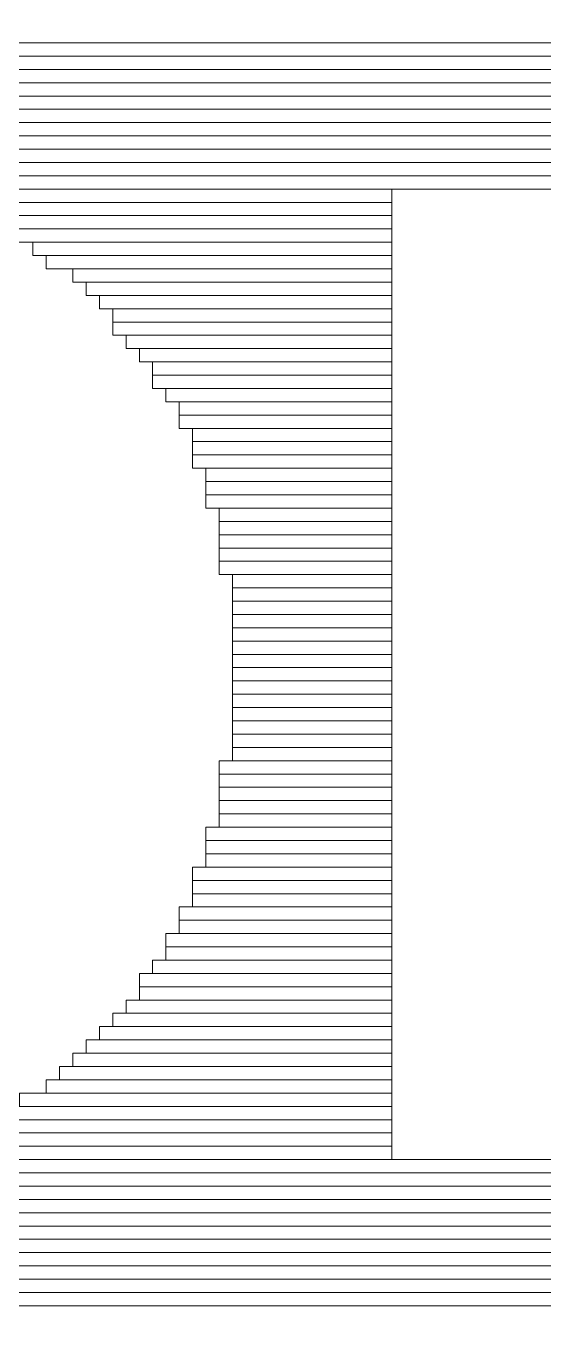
# Model space of a CAD drawing. Header units: millimetres. Extents: x -90 to 99, y -65 to 67.
# Drawn here: x 64.905 to 65.893, y 31.823 to 34.336 of the extents above; entities that cross this region are included whole.
import ezdxf

# ---------------------------------------------------------------- set-up
doc = ezdxf.new("R2010")
doc.units = ezdxf.units.MM
doc.header["$MEASUREMENT"] = 0
doc.layers.add('BG_OUTLINE', color=7, linetype='Continuous')
doc.layers.add('MA_PEN3', color=7, linetype='Continuous')

msp = doc.modelspace()

# ---------------------------------------------------------------- linework, layer by layer
at = {"layer": 'BG_OUTLINE', "color": 3, "lineweight": 9}
msp.add_open_spline([(-71.7269, -61.8795), (-71.7269, -61.8795), (-71.7343, 42.2681), (-71.7343, 42.2681), (-71.7343, 42.2681), (-71.7348, 43.0066), (-71.4419, 43.715), (-70.92, 44.2375), (-70.92, 44.2375), (-70.3982, 44.76), (-69.6866, 45.0538), (-68.9482, 45.0543), (-68.9482, 45.0543), (-68.9482, 45.0543), (75.2046, 45.0543), (75.2046, 45.0543), (75.2046, 45.0543), (76.8319, 45.0552), (78.1763, 43.7805), (78.2661, 42.1556), (78.2661, 42.1556), (78.2661, 42.1556), (78.2661, 31.2814), (78.2661, 31.2814), (78.2661, 31.2814), (78.2661, 31.2814), (72.2646, 31.2814), (72.2646, 31.2814), (72.2646, 31.2814), (72.2646, 31.2814), (72.2646, 26.9814), (72.2646, 26.9814), (72.2646, 26.9814), (72.2646, 26.9814), (78.2661, 26.9814), (78.2661, 26.9814), (78.2661, 26.9814), (78.2661, 26.9814), (78.2661, 18.6553), (78.2661, 18.6553), (78.2661, 18.6553), (78.2661, 18.6553), (72.2496, 18.6553), (72.2496, 18.6553), (72.2496, 18.6553), (72.2496, 18.6553), (72.2496, 14.3553), (72.2496, 14.3553), (72.2496, 14.3553), (72.2496, 14.3553), (78.2661, 14.3553), (78.2661, 14.3553), (78.2661, 14.3553), (78.2661, 14.3553), (78.2661, 9.255), (78.2661, 9.255), (78.2661, 9.255), (78.2661, 9.255), (72.2648, 9.255), (72.2648, 9.255), (72.2648, 9.255), (72.2648, 9.255), (72.2648, 4.955), (72.2648, 4.955), (72.2648, 4.955), (72.2648, 4.955), (78.2661, 4.955), (78.2661, 4.955), (78.2661, 4.955), (78.2661, 4.955), (78.2661, -3.3762), (78.2661, -3.3762), (78.2661, -3.3762), (78.2661, -3.3762), (72.2445, -3.3762), (72.2445, -3.3762), (72.2445, -3.3762), (72.2445, -3.3762), (72.2445, -7.6762), (72.2445, -7.6762), (72.2445, -7.6762), (72.2445, -7.6762), (78.2661, -7.6762), (78.2661, -7.6762), (78.2661, -7.6762), (78.2661, -7.6762), (78.2661, -12.7615), (78.2661, -12.7615), (78.2661, -12.7615), (78.2661, -12.7615), (72.2651, -12.7615), (72.2651, -12.7615), (72.2651, -12.7615), (72.2651, -12.7615), (72.2651, -17.0615), (72.2651, -17.0615), (72.2651, -17.0615), (72.2651, -17.0615), (78.2661, -17.0615), (78.2661, -17.0615), (78.2661, -17.0615), (78.2661, -17.0615), (78.2661, -25.4097), (78.2661, -25.4097), (78.2661, -25.4097), (78.2661, -25.4097), (72.2656, -25.4097), (72.2656, -25.4097), (72.2656, -25.4097), (72.2656, -25.4097), (72.2656, -29.7097), (72.2656, -29.7097), (72.2656, -29.7097), (72.2656, -29.7097), (78.2661, -29.7097), (78.2661, -29.7097), (78.2661, -29.7097), (78.2661, -29.7097), (78.2661, -34.793), (78.2661, -34.793), (78.2661, -34.793), (78.2661, -34.793), (72.2679, -34.793), (72.2679, -34.793), (72.2679, -34.793), (72.2679, -34.793), (72.2679, -39.0929), (72.2679, -39.0929), (72.2679, -39.0929), (72.2679, -39.0929), (78.2661, -39.0929), (78.2661, -39.0929), (78.2661, -39.0929), (78.2661, -39.0929), (78.2661, -47.4269), (78.2661, -47.4269), (78.2661, -47.4269), (78.2661, -47.4269), (72.2679, -47.4269), (72.2679, -47.4269), (72.2679, -47.4269), (72.2679, -47.4269), (72.2679, -51.7269), (72.2679, -51.7269), (72.2679, -51.7269), (72.2679, -51.7269), (78.2661, -51.7269), (78.2661, -51.7269), (78.2661, -51.7269), (78.2661, -51.7269), (78.2661, -51.8138), (78.2661, -51.8138), (78.2661, -51.8138), (78.2661, -51.8138), (78.2656, -61.8468), (78.2656, -61.8468), (78.2656, -61.8468), (78.2661, -62.6669), (77.9407, -63.4536), (77.3612, -64.0339), (77.3612, -64.0339), (76.7817, -64.6142), (75.9915, -64.9405), (75.1713, -64.941), (75.1713, -64.941), (75.1713, -64.941), (-68.6609, -64.9456), (-68.6609, -64.9456), (-68.6609, -64.9456), (-69.4735, -64.9461), (-70.2531, -64.6237), (-70.8281, -64.0495), (-70.8281, -64.0495), (-71.4031, -63.4752), (-71.7264, -62.6922), (-71.7269, -61.8795)], degree=3, knots=[0, 0, 0, 0, 0.022727, 0.022727, 0.022727, 0.022727, 0.045455, 0.045455, 0.045455, 0.045455, 0.068182, 0.068182, 0.068182, 0.068182, 0.090909, 0.090909, 0.090909, 0.090909, 0.113636, 0.113636, 0.113636, 0.113636, 0.136364, 0.136364, 0.136364, 0.136364, 0.159091, 0.159091, 0.159091, 0.159091, 0.181818, 0.181818, 0.181818, 0.181818, 0.204545, 0.204545, 0.204545, 0.204545, 0.227273, 0.227273, 0.227273, 0.227273, 0.25, 0.25, 0.25, 0.25, 0.272727, 0.272727, 0.272727, 0.272727, 0.295455, 0.295455, 0.295455, 0.295455, 0.318182, 0.318182, 0.318182, 0.318182, 0.340909, 0.340909, 0.340909, 0.340909, 0.363636, 0.363636, 0.363636, 0.363636, 0.386364, 0.386364, 0.386364, 0.386364, 0.409091, 0.409091, 0.409091, 0.409091, 0.431818, 0.431818, 0.431818, 0.431818, 0.454545, 0.454545, 0.454545, 0.454545, 0.477273, 0.477273, 0.477273, 0.477273, 0.5, 0.5, 0.5, 0.5, 0.522727, 0.522727, 0.522727, 0.522727, 0.545455, 0.545455, 0.545455, 0.545455, 0.568182, 0.568182, 0.568182, 0.568182, 0.590909, 0.590909, 0.590909, 0.590909, 0.613636, 0.613636, 0.613636, 0.613636, 0.636364, 0.636364, 0.636364, 0.636364, 0.659091, 0.659091, 0.659091, 0.659091, 0.681818, 0.681818, 0.681818, 0.681818, 0.704545, 0.704545, 0.704545, 0.704545, 0.727273, 0.727273, 0.727273, 0.727273, 0.75, 0.75, 0.75, 0.75, 0.772727, 0.772727, 0.772727, 0.772727, 0.795455, 0.795455, 0.795455, 0.795455, 0.818182, 0.818182, 0.818182, 0.818182, 0.840909, 0.840909, 0.840909, 0.840909, 0.863636, 0.863636, 0.863636, 0.863636, 0.886364, 0.886364, 0.886364, 0.886364, 0.909091, 0.909091, 0.909091, 0.909091, 0.931818, 0.931818, 0.931818, 0.931818, 0.954545, 0.954545, 0.954545, 0.954545, 0.977273, 0.977273, 0.977273, 0.977273, 1, 1, 1, 1], dxfattribs=at)
at = {"layer": 'MA_PEN3', "color": 5, "lineweight": 9}
for points in [[(63.1904, 34.2793), (63.1904, 34.2793), (63.1904, 34.3047), (63.1904, 34.3047), (63.1904, 34.3047), (63.1904, 34.3047), (70.3532, 34.3047), (70.3532, 34.3047), (70.3532, 34.3047), (70.3532, 34.3047), (70.3532, 34.2793), (70.3532, 34.2793), (70.3532, 34.2793), (70.3532, 34.2793), (63.1904, 34.2793), (63.1904, 34.2793)], [(63.1904, 34.2539), (63.1904, 34.2539), (63.1904, 34.2793), (63.1904, 34.2793), (63.1904, 34.2793), (63.1904, 34.2793), (70.3532, 34.2793), (70.3532, 34.2793), (70.3532, 34.2793), (70.3532, 34.2793), (70.3532, 34.2539), (70.3532, 34.2539), (70.3532, 34.2539), (70.3532, 34.2539), (63.1904, 34.2539), (63.1904, 34.2539)], [(63.1904, 34.2285), (63.1904, 34.2285), (63.1904, 34.2539), (63.1904, 34.2539), (63.1904, 34.2539), (63.1904, 34.2539), (70.3532, 34.2539), (70.3532, 34.2539), (70.3532, 34.2539), (70.3532, 34.2539), (70.3532, 34.2285), (70.3532, 34.2285), (70.3532, 34.2285), (70.3532, 34.2285), (63.1904, 34.2285), (63.1904, 34.2285)], [(63.1904, 34.2031), (63.1904, 34.2031), (63.1904, 34.2285), (63.1904, 34.2285), (63.1904, 34.2285), (63.1904, 34.2285), (70.3532, 34.2285), (70.3532, 34.2285), (70.3532, 34.2285), (70.3532, 34.2285), (70.3532, 34.2031), (70.3532, 34.2031), (70.3532, 34.2031), (70.3532, 34.2031), (63.1904, 34.2031), (63.1904, 34.2031)], [(63.1904, 34.1777), (63.1904, 34.1777), (63.1904, 34.2031), (63.1904, 34.2031), (63.1904, 34.2031), (63.1904, 34.2031), (70.3532, 34.2031), (70.3532, 34.2031), (70.3532, 34.2031), (70.3532, 34.2031), (70.3532, 34.1777), (70.3532, 34.1777), (70.3532, 34.1777), (70.3532, 34.1777), (63.1904, 34.1777), (63.1904, 34.1777)], [(63.1904, 34.1523), (63.1904, 34.1523), (63.1904, 34.1777), (63.1904, 34.1777), (63.1904, 34.1777), (63.1904, 34.1777), (70.3532, 34.1777), (70.3532, 34.1777), (70.3532, 34.1777), (70.3532, 34.1777), (70.3532, 34.1523), (70.3532, 34.1523), (70.3532, 34.1523), (70.3532, 34.1523), (63.1904, 34.1523), (63.1904, 34.1523)], [(63.1904, 34.1269), (63.1904, 34.1269), (63.1904, 34.1523), (63.1904, 34.1523), (63.1904, 34.1523), (63.1904, 34.1523), (70.3532, 34.1523), (70.3532, 34.1523), (70.3532, 34.1523), (70.3532, 34.1523), (70.3532, 34.1269), (70.3532, 34.1269), (70.3532, 34.1269), (70.3532, 34.1269), (63.1904, 34.1269), (63.1904, 34.1269)], [(63.1904, 34.1015), (63.1904, 34.1015), (63.1904, 34.1269), (63.1904, 34.1269), (63.1904, 34.1269), (63.1904, 34.1269), (70.3532, 34.1269), (70.3532, 34.1269), (70.3532, 34.1269), (70.3532, 34.1269), (70.3532, 34.1015), (70.3532, 34.1015), (70.3532, 34.1015), (70.3532, 34.1015), (63.1904, 34.1015), (63.1904, 34.1015)], [(63.1904, 34.0761), (63.1904, 34.0761), (63.1904, 34.1015), (63.1904, 34.1015), (63.1904, 34.1015), (63.1904, 34.1015), (70.3532, 34.1015), (70.3532, 34.1015), (70.3532, 34.1015), (70.3532, 34.1015), (70.3532, 34.0761), (70.3532, 34.0761), (70.3532, 34.0761), (70.3532, 34.0761), (63.1904, 34.0761), (63.1904, 34.0761)], [(63.1904, 34.0507), (63.1904, 34.0507), (63.1904, 34.0761), (63.1904, 34.0761), (63.1904, 34.0761), (63.1904, 34.0761), (70.3532, 34.0761), (70.3532, 34.0761), (70.3532, 34.0761), (70.3532, 34.0761), (70.3532, 34.0507), (70.3532, 34.0507), (70.3532, 34.0507), (70.3532, 34.0507), (63.1904, 34.0507), (63.1904, 34.0507)], [(64.5874, 34.0253), (64.5874, 34.0253), (64.5874, 34.0507), (64.5874, 34.0507), (64.5874, 34.0507), (64.5874, 34.0507), (70.3532, 34.0507), (70.3532, 34.0507), (70.3532, 34.0507), (70.3532, 34.0507), (70.3532, 34.0253), (70.3532, 34.0253), (70.3532, 34.0253), (70.3532, 34.0253), (64.5874, 34.0253), (64.5874, 34.0253)], [(64.689, 33.9999), (64.689, 33.9999), (64.689, 34.0253), (64.689, 34.0253), (64.689, 34.0253), (64.689, 34.0253), (65.6034, 34.0253), (65.6034, 34.0253), (65.6034, 34.0253), (65.6034, 34.0253), (65.6034, 33.9999), (65.6034, 33.9999), (65.6034, 33.9999), (65.6034, 33.9999), (64.689, 33.9999), (64.689, 33.9999)], [(64.7652, 33.9745), (64.7652, 33.9745), (64.7652, 33.9999), (64.7652, 33.9999), (64.7652, 33.9999), (64.7652, 33.9999), (65.6034, 33.9999), (65.6034, 33.9999), (65.6034, 33.9999), (65.6034, 33.9999), (65.6034, 33.9745), (65.6034, 33.9745), (65.6034, 33.9745), (65.6034, 33.9745), (64.7652, 33.9745), (64.7652, 33.9745)], [(64.816, 33.9491), (64.816, 33.9491), (64.816, 33.9745), (64.816, 33.9745), (64.816, 33.9745), (64.816, 33.9745), (65.6034, 33.9745), (65.6034, 33.9745), (65.6034, 33.9745), (65.6034, 33.9745), (65.6034, 33.9491), (65.6034, 33.9491), (65.6034, 33.9491), (65.6034, 33.9491), (64.816, 33.9491), (64.816, 33.9491)], [(64.8668, 33.9237), (64.8668, 33.9237), (64.8668, 33.9491), (64.8668, 33.9491), (64.8668, 33.9491), (64.8668, 33.9491), (65.6034, 33.9491), (65.6034, 33.9491), (65.6034, 33.9491), (65.6034, 33.9491), (65.6034, 33.9237), (65.6034, 33.9237), (65.6034, 33.9237), (65.6034, 33.9237), (64.8668, 33.9237), (64.8668, 33.9237)], [(64.9176, 33.8983), (64.9176, 33.8983), (64.9176, 33.9237), (64.9176, 33.9237), (64.9176, 33.9237), (64.9176, 33.9237), (65.6034, 33.9237), (65.6034, 33.9237), (65.6034, 33.9237), (65.6034, 33.9237), (65.6034, 33.8983), (65.6034, 33.8983), (65.6034, 33.8983), (65.6034, 33.8983), (64.9176, 33.8983), (64.9176, 33.8983)], [(64.943, 33.8729), (64.943, 33.8729), (64.943, 33.8983), (64.943, 33.8983), (64.943, 33.8983), (64.943, 33.8983), (65.6034, 33.8983), (65.6034, 33.8983), (65.6034, 33.8983), (65.6034, 33.8983), (65.6034, 33.8729), (65.6034, 33.8729), (65.6034, 33.8729), (65.6034, 33.8729), (64.943, 33.8729), (64.943, 33.8729)], [(64.9938, 33.8475), (64.9938, 33.8475), (64.9938, 33.8729), (64.9938, 33.8729), (64.9938, 33.8729), (64.9938, 33.8729), (65.6034, 33.8729), (65.6034, 33.8729), (65.6034, 33.8729), (65.6034, 33.8729), (65.6034, 33.8475), (65.6034, 33.8475), (65.6034, 33.8475), (65.6034, 33.8475), (64.9938, 33.8475), (64.9938, 33.8475)], [(65.0192, 33.8221), (65.0192, 33.8221), (65.0192, 33.8475), (65.0192, 33.8475), (65.0192, 33.8475), (65.0192, 33.8475), (65.6034, 33.8475), (65.6034, 33.8475), (65.6034, 33.8475), (65.6034, 33.8475), (65.6034, 33.8221), (65.6034, 33.8221), (65.6034, 33.8221), (65.6034, 33.8221), (65.0192, 33.8221), (65.0192, 33.8221)], [(65.0446, 33.7967), (65.0446, 33.7967), (65.0446, 33.8221), (65.0446, 33.8221), (65.0446, 33.8221), (65.0446, 33.8221), (65.6034, 33.8221), (65.6034, 33.8221), (65.6034, 33.8221), (65.6034, 33.8221), (65.6034, 33.7967), (65.6034, 33.7967), (65.6034, 33.7967), (65.6034, 33.7967), (65.0446, 33.7967), (65.0446, 33.7967)], [(65.07, 33.7713), (65.07, 33.7713), (65.07, 33.7967), (65.07, 33.7967), (65.07, 33.7967), (65.07, 33.7967), (65.6034, 33.7967), (65.6034, 33.7967), (65.6034, 33.7967), (65.6034, 33.7967), (65.6034, 33.7713), (65.6034, 33.7713), (65.6034, 33.7713), (65.6034, 33.7713), (65.07, 33.7713), (65.07, 33.7713)], [(65.07, 33.7459), (65.07, 33.7459), (65.07, 33.7713), (65.07, 33.7713), (65.07, 33.7713), (65.07, 33.7713), (65.6034, 33.7713), (65.6034, 33.7713), (65.6034, 33.7713), (65.6034, 33.7713), (65.6034, 33.7459), (65.6034, 33.7459), (65.6034, 33.7459), (65.6034, 33.7459), (65.07, 33.7459), (65.07, 33.7459)], [(65.0954, 33.7205), (65.0954, 33.7205), (65.0954, 33.7459), (65.0954, 33.7459), (65.0954, 33.7459), (65.0954, 33.7459), (65.6034, 33.7459), (65.6034, 33.7459), (65.6034, 33.7459), (65.6034, 33.7459), (65.6034, 33.7205), (65.6034, 33.7205), (65.6034, 33.7205), (65.6034, 33.7205), (65.0954, 33.7205), (65.0954, 33.7205)], [(65.1208, 33.6951), (65.1208, 33.6951), (65.1208, 33.7205), (65.1208, 33.7205), (65.1208, 33.7205), (65.1208, 33.7205), (65.6034, 33.7205), (65.6034, 33.7205), (65.6034, 33.7205), (65.6034, 33.7205), (65.6034, 33.6951), (65.6034, 33.6951), (65.6034, 33.6951), (65.6034, 33.6951), (65.1208, 33.6951), (65.1208, 33.6951)], [(65.1462, 33.6697), (65.1462, 33.6697), (65.1462, 33.6951), (65.1462, 33.6951), (65.1462, 33.6951), (65.1462, 33.6951), (65.6034, 33.6951), (65.6034, 33.6951), (65.6034, 33.6951), (65.6034, 33.6951), (65.6034, 33.6697), (65.6034, 33.6697), (65.6034, 33.6697), (65.6034, 33.6697), (65.1462, 33.6697), (65.1462, 33.6697)], [(65.1462, 33.6443), (65.1462, 33.6443), (65.1462, 33.6697), (65.1462, 33.6697), (65.1462, 33.6697), (65.1462, 33.6697), (65.6034, 33.6697), (65.6034, 33.6697), (65.6034, 33.6697), (65.6034, 33.6697), (65.6034, 33.6443), (65.6034, 33.6443), (65.6034, 33.6443), (65.6034, 33.6443), (65.1462, 33.6443), (65.1462, 33.6443)], [(65.1716, 33.6189), (65.1716, 33.6189), (65.1716, 33.6443), (65.1716, 33.6443), (65.1716, 33.6443), (65.1716, 33.6443), (65.6034, 33.6443), (65.6034, 33.6443), (65.6034, 33.6443), (65.6034, 33.6443), (65.6034, 33.6189), (65.6034, 33.6189), (65.6034, 33.6189), (65.6034, 33.6189), (65.1716, 33.6189), (65.1716, 33.6189)], [(65.197, 33.5935), (65.197, 33.5935), (65.197, 33.6189), (65.197, 33.6189), (65.197, 33.6189), (65.197, 33.6189), (65.6034, 33.6189), (65.6034, 33.6189), (65.6034, 33.6189), (65.6034, 33.6189), (65.6034, 33.5935), (65.6034, 33.5935), (65.6034, 33.5935), (65.6034, 33.5935), (65.197, 33.5935), (65.197, 33.5935)], [(65.197, 33.5681), (65.197, 33.5681), (65.197, 33.5935), (65.197, 33.5935), (65.197, 33.5935), (65.197, 33.5935), (65.6034, 33.5935), (65.6034, 33.5935), (65.6034, 33.5935), (65.6034, 33.5935), (65.6034, 33.5681), (65.6034, 33.5681), (65.6034, 33.5681), (65.6034, 33.5681), (65.197, 33.5681), (65.197, 33.5681)], [(65.2224, 33.5427), (65.2224, 33.5427), (65.2224, 33.5681), (65.2224, 33.5681), (65.2224, 33.5681), (65.2224, 33.5681), (65.6034, 33.5681), (65.6034, 33.5681), (65.6034, 33.5681), (65.6034, 33.5681), (65.6034, 33.5427), (65.6034, 33.5427), (65.6034, 33.5427), (65.6034, 33.5427), (65.2224, 33.5427), (65.2224, 33.5427)], [(65.2224, 33.5173), (65.2224, 33.5173), (65.2224, 33.5427), (65.2224, 33.5427), (65.2224, 33.5427), (65.2224, 33.5427), (65.6034, 33.5427), (65.6034, 33.5427), (65.6034, 33.5427), (65.6034, 33.5427), (65.6034, 33.5173), (65.6034, 33.5173), (65.6034, 33.5173), (65.6034, 33.5173), (65.2224, 33.5173), (65.2224, 33.5173)], [(65.2224, 33.4919), (65.2224, 33.4919), (65.2224, 33.5173), (65.2224, 33.5173), (65.2224, 33.5173), (65.2224, 33.5173), (65.6034, 33.5173), (65.6034, 33.5173), (65.6034, 33.5173), (65.6034, 33.5173), (65.6034, 33.4919), (65.6034, 33.4919), (65.6034, 33.4919), (65.6034, 33.4919), (65.2224, 33.4919), (65.2224, 33.4919)], [(65.2478, 33.4665), (65.2478, 33.4665), (65.2478, 33.4919), (65.2478, 33.4919), (65.2478, 33.4919), (65.2478, 33.4919), (65.6034, 33.4919), (65.6034, 33.4919), (65.6034, 33.4919), (65.6034, 33.4919), (65.6034, 33.4665), (65.6034, 33.4665), (65.6034, 33.4665), (65.6034, 33.4665), (65.2478, 33.4665), (65.2478, 33.4665)], [(65.2478, 33.4411), (65.2478, 33.4411), (65.2478, 33.4665), (65.2478, 33.4665), (65.2478, 33.4665), (65.2478, 33.4665), (65.6034, 33.4665), (65.6034, 33.4665), (65.6034, 33.4665), (65.6034, 33.4665), (65.6034, 33.4411), (65.6034, 33.4411), (65.6034, 33.4411), (65.6034, 33.4411), (65.2478, 33.4411), (65.2478, 33.4411)], [(65.2478, 33.4157), (65.2478, 33.4157), (65.2478, 33.4411), (65.2478, 33.4411), (65.2478, 33.4411), (65.2478, 33.4411), (65.6034, 33.4411), (65.6034, 33.4411), (65.6034, 33.4411), (65.6034, 33.4411), (65.6034, 33.4157), (65.6034, 33.4157), (65.6034, 33.4157), (65.6034, 33.4157), (65.2478, 33.4157), (65.2478, 33.4157)], [(65.2732, 33.3903), (65.2732, 33.3903), (65.2732, 33.4157), (65.2732, 33.4157), (65.2732, 33.4157), (65.2732, 33.4157), (65.6034, 33.4157), (65.6034, 33.4157), (65.6034, 33.4157), (65.6034, 33.4157), (65.6034, 33.3903), (65.6034, 33.3903), (65.6034, 33.3903), (65.6034, 33.3903), (65.2732, 33.3903), (65.2732, 33.3903)], [(65.2732, 33.3649), (65.2732, 33.3649), (65.2732, 33.3903), (65.2732, 33.3903), (65.2732, 33.3903), (65.2732, 33.3903), (65.6034, 33.3903), (65.6034, 33.3903), (65.6034, 33.3903), (65.6034, 33.3903), (65.6034, 33.3649), (65.6034, 33.3649), (65.6034, 33.3649), (65.6034, 33.3649), (65.2732, 33.3649), (65.2732, 33.3649)], [(65.2732, 33.3395), (65.2732, 33.3395), (65.2732, 33.3649), (65.2732, 33.3649), (65.2732, 33.3649), (65.2732, 33.3649), (65.6034, 33.3649), (65.6034, 33.3649), (65.6034, 33.3649), (65.6034, 33.3649), (65.6034, 33.3395), (65.6034, 33.3395), (65.6034, 33.3395), (65.6034, 33.3395), (65.2732, 33.3395), (65.2732, 33.3395)], [(65.2732, 33.3141), (65.2732, 33.3141), (65.2732, 33.3395), (65.2732, 33.3395), (65.2732, 33.3395), (65.2732, 33.3395), (65.6034, 33.3395), (65.6034, 33.3395), (65.6034, 33.3395), (65.6034, 33.3395), (65.6034, 33.3141), (65.6034, 33.3141), (65.6034, 33.3141), (65.6034, 33.3141), (65.2732, 33.3141), (65.2732, 33.3141)], [(65.2732, 33.2887), (65.2732, 33.2887), (65.2732, 33.3141), (65.2732, 33.3141), (65.2732, 33.3141), (65.2732, 33.3141), (65.6034, 33.3141), (65.6034, 33.3141), (65.6034, 33.3141), (65.6034, 33.3141), (65.6034, 33.2887), (65.6034, 33.2887), (65.6034, 33.2887), (65.6034, 33.2887), (65.2732, 33.2887), (65.2732, 33.2887)], [(65.2986, 33.2633), (65.2986, 33.2633), (65.2986, 33.2887), (65.2986, 33.2887), (65.2986, 33.2887), (65.2986, 33.2887), (65.6034, 33.2887), (65.6034, 33.2887), (65.6034, 33.2887), (65.6034, 33.2887), (65.6034, 33.2633), (65.6034, 33.2633), (65.6034, 33.2633), (65.6034, 33.2633), (65.2986, 33.2633), (65.2986, 33.2633)], [(65.2986, 33.2379), (65.2986, 33.2379), (65.2986, 33.2633), (65.2986, 33.2633), (65.2986, 33.2633), (65.2986, 33.2633), (65.6034, 33.2633), (65.6034, 33.2633), (65.6034, 33.2633), (65.6034, 33.2633), (65.6034, 33.2379), (65.6034, 33.2379), (65.6034, 33.2379), (65.6034, 33.2379), (65.2986, 33.2379), (65.2986, 33.2379)], [(65.2986, 33.2125), (65.2986, 33.2125), (65.2986, 33.2379), (65.2986, 33.2379), (65.2986, 33.2379), (65.2986, 33.2379), (65.6034, 33.2379), (65.6034, 33.2379), (65.6034, 33.2379), (65.6034, 33.2379), (65.6034, 33.2125), (65.6034, 33.2125), (65.6034, 33.2125), (65.6034, 33.2125), (65.2986, 33.2125), (65.2986, 33.2125)], [(65.2986, 33.1871), (65.2986, 33.1871), (65.2986, 33.2125), (65.2986, 33.2125), (65.2986, 33.2125), (65.2986, 33.2125), (65.6034, 33.2125), (65.6034, 33.2125), (65.6034, 33.2125), (65.6034, 33.2125), (65.6034, 33.1871), (65.6034, 33.1871), (65.6034, 33.1871), (65.6034, 33.1871), (65.2986, 33.1871), (65.2986, 33.1871)], [(65.2986, 33.1617), (65.2986, 33.1617), (65.2986, 33.1871), (65.2986, 33.1871), (65.2986, 33.1871), (65.2986, 33.1871), (65.6034, 33.1871), (65.6034, 33.1871), (65.6034, 33.1871), (65.6034, 33.1871), (65.6034, 33.1617), (65.6034, 33.1617), (65.6034, 33.1617), (65.6034, 33.1617), (65.2986, 33.1617), (65.2986, 33.1617)], [(65.2986, 33.1363), (65.2986, 33.1363), (65.2986, 33.1617), (65.2986, 33.1617), (65.2986, 33.1617), (65.2986, 33.1617), (65.6034, 33.1617), (65.6034, 33.1617), (65.6034, 33.1617), (65.6034, 33.1617), (65.6034, 33.1363), (65.6034, 33.1363), (65.6034, 33.1363), (65.6034, 33.1363), (65.2986, 33.1363), (65.2986, 33.1363)], [(65.2986, 33.1109), (65.2986, 33.1109), (65.2986, 33.1363), (65.2986, 33.1363), (65.2986, 33.1363), (65.2986, 33.1363), (65.6034, 33.1363), (65.6034, 33.1363), (65.6034, 33.1363), (65.6034, 33.1363), (65.6034, 33.1109), (65.6034, 33.1109), (65.6034, 33.1109), (65.6034, 33.1109), (65.2986, 33.1109), (65.2986, 33.1109)], [(65.2986, 33.0855), (65.2986, 33.0855), (65.2986, 33.1109), (65.2986, 33.1109), (65.2986, 33.1109), (65.2986, 33.1109), (65.6034, 33.1109), (65.6034, 33.1109), (65.6034, 33.1109), (65.6034, 33.1109), (65.6034, 33.0855), (65.6034, 33.0855), (65.6034, 33.0855), (65.6034, 33.0855), (65.2986, 33.0855), (65.2986, 33.0855)], [(65.2986, 33.0601), (65.2986, 33.0601), (65.2986, 33.0855), (65.2986, 33.0855), (65.2986, 33.0855), (65.2986, 33.0855), (65.6034, 33.0855), (65.6034, 33.0855), (65.6034, 33.0855), (65.6034, 33.0855), (65.6034, 33.0601), (65.6034, 33.0601), (65.6034, 33.0601), (65.6034, 33.0601), (65.2986, 33.0601), (65.2986, 33.0601)], [(65.2986, 33.0347), (65.2986, 33.0347), (65.2986, 33.0601), (65.2986, 33.0601), (65.2986, 33.0601), (65.2986, 33.0601), (65.6034, 33.0601), (65.6034, 33.0601), (65.6034, 33.0601), (65.6034, 33.0601), (65.6034, 33.0347), (65.6034, 33.0347), (65.6034, 33.0347), (65.6034, 33.0347), (65.2986, 33.0347), (65.2986, 33.0347)], [(65.2986, 33.0093), (65.2986, 33.0093), (65.2986, 33.0347), (65.2986, 33.0347), (65.2986, 33.0347), (65.2986, 33.0347), (65.6034, 33.0347), (65.6034, 33.0347), (65.6034, 33.0347), (65.6034, 33.0347), (65.6034, 33.0093), (65.6034, 33.0093), (65.6034, 33.0093), (65.6034, 33.0093), (65.2986, 33.0093), (65.2986, 33.0093)], [(65.2986, 32.9839), (65.2986, 32.9839), (65.2986, 33.0093), (65.2986, 33.0093), (65.2986, 33.0093), (65.2986, 33.0093), (65.6034, 33.0093), (65.6034, 33.0093), (65.6034, 33.0093), (65.6034, 33.0093), (65.6034, 32.9839), (65.6034, 32.9839), (65.6034, 32.9839), (65.6034, 32.9839), (65.2986, 32.9839), (65.2986, 32.9839)], [(65.2986, 32.9585), (65.2986, 32.9585), (65.2986, 32.9839), (65.2986, 32.9839), (65.2986, 32.9839), (65.2986, 32.9839), (65.6034, 32.9839), (65.6034, 32.9839), (65.6034, 32.9839), (65.6034, 32.9839), (65.6034, 32.9585), (65.6034, 32.9585), (65.6034, 32.9585), (65.6034, 32.9585), (65.2986, 32.9585), (65.2986, 32.9585)], [(65.2986, 32.9331), (65.2986, 32.9331), (65.2986, 32.9585), (65.2986, 32.9585), (65.2986, 32.9585), (65.2986, 32.9585), (65.6034, 32.9585), (65.6034, 32.9585), (65.6034, 32.9585), (65.6034, 32.9585), (65.6034, 32.9331), (65.6034, 32.9331), (65.6034, 32.9331), (65.6034, 32.9331), (65.2986, 32.9331), (65.2986, 32.9331)], [(65.2732, 32.9077), (65.2732, 32.9077), (65.2732, 32.9331), (65.2732, 32.9331), (65.2732, 32.9331), (65.2732, 32.9331), (65.6034, 32.9331), (65.6034, 32.9331), (65.6034, 32.9331), (65.6034, 32.9331), (65.6034, 32.9077), (65.6034, 32.9077), (65.6034, 32.9077), (65.6034, 32.9077), (65.2732, 32.9077), (65.2732, 32.9077)], [(65.2732, 32.8823), (65.2732, 32.8823), (65.2732, 32.9077), (65.2732, 32.9077), (65.2732, 32.9077), (65.2732, 32.9077), (65.6034, 32.9077), (65.6034, 32.9077), (65.6034, 32.9077), (65.6034, 32.9077), (65.6034, 32.8823), (65.6034, 32.8823), (65.6034, 32.8823), (65.6034, 32.8823), (65.2732, 32.8823), (65.2732, 32.8823)], [(65.2732, 32.8569), (65.2732, 32.8569), (65.2732, 32.8823), (65.2732, 32.8823), (65.2732, 32.8823), (65.2732, 32.8823), (65.6034, 32.8823), (65.6034, 32.8823), (65.6034, 32.8823), (65.6034, 32.8823), (65.6034, 32.8569), (65.6034, 32.8569), (65.6034, 32.8569), (65.6034, 32.8569), (65.2732, 32.8569), (65.2732, 32.8569)], [(65.2732, 32.8315), (65.2732, 32.8315), (65.2732, 32.8569), (65.2732, 32.8569), (65.2732, 32.8569), (65.2732, 32.8569), (65.6034, 32.8569), (65.6034, 32.8569), (65.6034, 32.8569), (65.6034, 32.8569), (65.6034, 32.8315), (65.6034, 32.8315), (65.6034, 32.8315), (65.6034, 32.8315), (65.2732, 32.8315), (65.2732, 32.8315)], [(65.2732, 32.8061), (65.2732, 32.8061), (65.2732, 32.8315), (65.2732, 32.8315), (65.2732, 32.8315), (65.2732, 32.8315), (65.6034, 32.8315), (65.6034, 32.8315), (65.6034, 32.8315), (65.6034, 32.8315), (65.6034, 32.8061), (65.6034, 32.8061), (65.6034, 32.8061), (65.6034, 32.8061), (65.2732, 32.8061), (65.2732, 32.8061)], [(65.2478, 32.7807), (65.2478, 32.7807), (65.2478, 32.8061), (65.2478, 32.8061), (65.2478, 32.8061), (65.2478, 32.8061), (65.6034, 32.8061), (65.6034, 32.8061), (65.6034, 32.8061), (65.6034, 32.8061), (65.6034, 32.7807), (65.6034, 32.7807), (65.6034, 32.7807), (65.6034, 32.7807), (65.2478, 32.7807), (65.2478, 32.7807)], [(65.2478, 32.7553), (65.2478, 32.7553), (65.2478, 32.7807), (65.2478, 32.7807), (65.2478, 32.7807), (65.2478, 32.7807), (65.6034, 32.7807), (65.6034, 32.7807), (65.6034, 32.7807), (65.6034, 32.7807), (65.6034, 32.7553), (65.6034, 32.7553), (65.6034, 32.7553), (65.6034, 32.7553), (65.2478, 32.7553), (65.2478, 32.7553)], [(65.2478, 32.7299), (65.2478, 32.7299), (65.2478, 32.7553), (65.2478, 32.7553), (65.2478, 32.7553), (65.2478, 32.7553), (65.6034, 32.7553), (65.6034, 32.7553), (65.6034, 32.7553), (65.6034, 32.7553), (65.6034, 32.7299), (65.6034, 32.7299), (65.6034, 32.7299), (65.6034, 32.7299), (65.2478, 32.7299), (65.2478, 32.7299)], [(65.2224, 32.7045), (65.2224, 32.7045), (65.2224, 32.7299), (65.2224, 32.7299), (65.2224, 32.7299), (65.2224, 32.7299), (65.6034, 32.7299), (65.6034, 32.7299), (65.6034, 32.7299), (65.6034, 32.7299), (65.6034, 32.7045), (65.6034, 32.7045), (65.6034, 32.7045), (65.6034, 32.7045), (65.2224, 32.7045), (65.2224, 32.7045)], [(65.2224, 32.6791), (65.2224, 32.6791), (65.2224, 32.7045), (65.2224, 32.7045), (65.2224, 32.7045), (65.2224, 32.7045), (65.6034, 32.7045), (65.6034, 32.7045), (65.6034, 32.7045), (65.6034, 32.7045), (65.6034, 32.6791), (65.6034, 32.6791), (65.6034, 32.6791), (65.6034, 32.6791), (65.2224, 32.6791), (65.2224, 32.6791)], [(65.2224, 32.6537), (65.2224, 32.6537), (65.2224, 32.6791), (65.2224, 32.6791), (65.2224, 32.6791), (65.2224, 32.6791), (65.6034, 32.6791), (65.6034, 32.6791), (65.6034, 32.6791), (65.6034, 32.6791), (65.6034, 32.6537), (65.6034, 32.6537), (65.6034, 32.6537), (65.6034, 32.6537), (65.2224, 32.6537), (65.2224, 32.6537)], [(65.197, 32.6283), (65.197, 32.6283), (65.197, 32.6537), (65.197, 32.6537), (65.197, 32.6537), (65.197, 32.6537), (65.6034, 32.6537), (65.6034, 32.6537), (65.6034, 32.6537), (65.6034, 32.6537), (65.6034, 32.6283), (65.6034, 32.6283), (65.6034, 32.6283), (65.6034, 32.6283), (65.197, 32.6283), (65.197, 32.6283)], [(65.197, 32.6029), (65.197, 32.6029), (65.197, 32.6283), (65.197, 32.6283), (65.197, 32.6283), (65.197, 32.6283), (65.6034, 32.6283), (65.6034, 32.6283), (65.6034, 32.6283), (65.6034, 32.6283), (65.6034, 32.6029), (65.6034, 32.6029), (65.6034, 32.6029), (65.6034, 32.6029), (65.197, 32.6029), (65.197, 32.6029)], [(65.1716, 32.5775), (65.1716, 32.5775), (65.1716, 32.6029), (65.1716, 32.6029), (65.1716, 32.6029), (65.1716, 32.6029), (65.6034, 32.6029), (65.6034, 32.6029), (65.6034, 32.6029), (65.6034, 32.6029), (65.6034, 32.5775), (65.6034, 32.5775), (65.6034, 32.5775), (65.6034, 32.5775), (65.1716, 32.5775), (65.1716, 32.5775)], [(65.1716, 32.5521), (65.1716, 32.5521), (65.1716, 32.5775), (65.1716, 32.5775), (65.1716, 32.5775), (65.1716, 32.5775), (65.6034, 32.5775), (65.6034, 32.5775), (65.6034, 32.5775), (65.6034, 32.5775), (65.6034, 32.5521), (65.6034, 32.5521), (65.6034, 32.5521), (65.6034, 32.5521), (65.1716, 32.5521), (65.1716, 32.5521)], [(65.1462, 32.5267), (65.1462, 32.5267), (65.1462, 32.5521), (65.1462, 32.5521), (65.1462, 32.5521), (65.1462, 32.5521), (65.6034, 32.5521), (65.6034, 32.5521), (65.6034, 32.5521), (65.6034, 32.5521), (65.6034, 32.5267), (65.6034, 32.5267), (65.6034, 32.5267), (65.6034, 32.5267), (65.1462, 32.5267), (65.1462, 32.5267)], [(65.1208, 32.5013), (65.1208, 32.5013), (65.1208, 32.5267), (65.1208, 32.5267), (65.1208, 32.5267), (65.1208, 32.5267), (65.6034, 32.5267), (65.6034, 32.5267), (65.6034, 32.5267), (65.6034, 32.5267), (65.6034, 32.5013), (65.6034, 32.5013), (65.6034, 32.5013), (65.6034, 32.5013), (65.1208, 32.5013), (65.1208, 32.5013)], [(65.1208, 32.4759), (65.1208, 32.4759), (65.1208, 32.5013), (65.1208, 32.5013), (65.1208, 32.5013), (65.1208, 32.5013), (65.6034, 32.5013), (65.6034, 32.5013), (65.6034, 32.5013), (65.6034, 32.5013), (65.6034, 32.4759), (65.6034, 32.4759), (65.6034, 32.4759), (65.6034, 32.4759), (65.1208, 32.4759), (65.1208, 32.4759)], [(65.0954, 32.4505), (65.0954, 32.4505), (65.0954, 32.4759), (65.0954, 32.4759), (65.0954, 32.4759), (65.0954, 32.4759), (65.6034, 32.4759), (65.6034, 32.4759), (65.6034, 32.4759), (65.6034, 32.4759), (65.6034, 32.4505), (65.6034, 32.4505), (65.6034, 32.4505), (65.6034, 32.4505), (65.0954, 32.4505), (65.0954, 32.4505)], [(65.07, 32.4251), (65.07, 32.4251), (65.07, 32.4505), (65.07, 32.4505), (65.07, 32.4505), (65.07, 32.4505), (65.6034, 32.4505), (65.6034, 32.4505), (65.6034, 32.4505), (65.6034, 32.4505), (65.6034, 32.4251), (65.6034, 32.4251), (65.6034, 32.4251), (65.6034, 32.4251), (65.07, 32.4251), (65.07, 32.4251)], [(65.0446, 32.3997), (65.0446, 32.3997), (65.0446, 32.4251), (65.0446, 32.4251), (65.0446, 32.4251), (65.0446, 32.4251), (65.6034, 32.4251), (65.6034, 32.4251), (65.6034, 32.4251), (65.6034, 32.4251), (65.6034, 32.3997), (65.6034, 32.3997), (65.6034, 32.3997), (65.6034, 32.3997), (65.0446, 32.3997), (65.0446, 32.3997)], [(65.0192, 32.3743), (65.0192, 32.3743), (65.0192, 32.3997), (65.0192, 32.3997), (65.0192, 32.3997), (65.0192, 32.3997), (65.6034, 32.3997), (65.6034, 32.3997), (65.6034, 32.3997), (65.6034, 32.3997), (65.6034, 32.3743), (65.6034, 32.3743), (65.6034, 32.3743), (65.6034, 32.3743), (65.0192, 32.3743), (65.0192, 32.3743)], [(64.9938, 32.3489), (64.9938, 32.3489), (64.9938, 32.3743), (64.9938, 32.3743), (64.9938, 32.3743), (64.9938, 32.3743), (65.6034, 32.3743), (65.6034, 32.3743), (65.6034, 32.3743), (65.6034, 32.3743), (65.6034, 32.3489), (65.6034, 32.3489), (65.6034, 32.3489), (65.6034, 32.3489), (64.9938, 32.3489), (64.9938, 32.3489)], [(64.9684, 32.3235), (64.9684, 32.3235), (64.9684, 32.3489), (64.9684, 32.3489), (64.9684, 32.3489), (64.9684, 32.3489), (65.6034, 32.3489), (65.6034, 32.3489), (65.6034, 32.3489), (65.6034, 32.3489), (65.6034, 32.3235), (65.6034, 32.3235), (65.6034, 32.3235), (65.6034, 32.3235), (64.9684, 32.3235), (64.9684, 32.3235)], [(64.943, 32.2981), (64.943, 32.2981), (64.943, 32.3235), (64.943, 32.3235), (64.943, 32.3235), (64.943, 32.3235), (65.6034, 32.3235), (65.6034, 32.3235), (65.6034, 32.3235), (65.6034, 32.3235), (65.6034, 32.2981), (65.6034, 32.2981), (65.6034, 32.2981), (65.6034, 32.2981), (64.943, 32.2981), (64.943, 32.2981)], [(64.8922, 32.2727), (64.8922, 32.2727), (64.8922, 32.2981), (64.8922, 32.2981), (64.8922, 32.2981), (64.8922, 32.2981), (65.6034, 32.2981), (65.6034, 32.2981), (65.6034, 32.2981), (65.6034, 32.2981), (65.6034, 32.2727), (65.6034, 32.2727), (65.6034, 32.2727), (65.6034, 32.2727), (64.8922, 32.2727), (64.8922, 32.2727)], [(64.8668, 32.2473), (64.8668, 32.2473), (64.8668, 32.2727), (64.8668, 32.2727), (64.8668, 32.2727), (64.8668, 32.2727), (65.6034, 32.2727), (65.6034, 32.2727), (65.6034, 32.2727), (65.6034, 32.2727), (65.6034, 32.2473), (65.6034, 32.2473), (65.6034, 32.2473), (65.6034, 32.2473), (64.8668, 32.2473), (64.8668, 32.2473)], [(64.816, 32.2219), (64.816, 32.2219), (64.816, 32.2473), (64.816, 32.2473), (64.816, 32.2473), (64.816, 32.2473), (65.6034, 32.2473), (65.6034, 32.2473), (65.6034, 32.2473), (65.6034, 32.2473), (65.6034, 32.2219), (65.6034, 32.2219), (65.6034, 32.2219), (65.6034, 32.2219), (64.816, 32.2219), (64.816, 32.2219)], [(64.7398, 32.1965), (64.7398, 32.1965), (64.7398, 32.2219), (64.7398, 32.2219), (64.7398, 32.2219), (64.7398, 32.2219), (65.6034, 32.2219), (65.6034, 32.2219), (65.6034, 32.2219), (65.6034, 32.2219), (65.6034, 32.1965), (65.6034, 32.1965), (65.6034, 32.1965), (65.6034, 32.1965), (64.7398, 32.1965), (64.7398, 32.1965)], [(64.6636, 32.1711), (64.6636, 32.1711), (64.6636, 32.1965), (64.6636, 32.1965), (64.6636, 32.1965), (64.6636, 32.1965), (65.6034, 32.1965), (65.6034, 32.1965), (65.6034, 32.1965), (65.6034, 32.1965), (65.6034, 32.1711), (65.6034, 32.1711), (65.6034, 32.1711), (65.6034, 32.1711), (64.6636, 32.1711), (64.6636, 32.1711)], [(64.562, 32.1457), (64.562, 32.1457), (64.562, 32.1711), (64.562, 32.1711), (64.562, 32.1711), (64.562, 32.1711), (70.3532, 32.1711), (70.3532, 32.1711), (70.3532, 32.1711), (70.3532, 32.1711), (70.3532, 32.1457), (70.3532, 32.1457), (70.3532, 32.1457), (70.3532, 32.1457), (64.562, 32.1457), (64.562, 32.1457)], [(63.1904, 32.1203), (63.1904, 32.1203), (63.1904, 32.1457), (63.1904, 32.1457), (63.1904, 32.1457), (63.1904, 32.1457), (70.3532, 32.1457), (70.3532, 32.1457), (70.3532, 32.1457), (70.3532, 32.1457), (70.3532, 32.1203), (70.3532, 32.1203), (70.3532, 32.1203), (70.3532, 32.1203), (63.1904, 32.1203), (63.1904, 32.1203)], [(63.1904, 32.0949), (63.1904, 32.0949), (63.1904, 32.1203), (63.1904, 32.1203), (63.1904, 32.1203), (63.1904, 32.1203), (70.3532, 32.1203), (70.3532, 32.1203), (70.3532, 32.1203), (70.3532, 32.1203), (70.3532, 32.0949), (70.3532, 32.0949), (70.3532, 32.0949), (70.3532, 32.0949), (63.1904, 32.0949), (63.1904, 32.0949)], [(63.1904, 32.0695), (63.1904, 32.0695), (63.1904, 32.0949), (63.1904, 32.0949), (63.1904, 32.0949), (63.1904, 32.0949), (70.3532, 32.0949), (70.3532, 32.0949), (70.3532, 32.0949), (70.3532, 32.0949), (70.3532, 32.0695), (70.3532, 32.0695), (70.3532, 32.0695), (70.3532, 32.0695), (63.1904, 32.0695), (63.1904, 32.0695)], [(63.1904, 32.0441), (63.1904, 32.0441), (63.1904, 32.0695), (63.1904, 32.0695), (63.1904, 32.0695), (63.1904, 32.0695), (70.3532, 32.0695), (70.3532, 32.0695), (70.3532, 32.0695), (70.3532, 32.0695), (70.3532, 32.0441), (70.3532, 32.0441), (70.3532, 32.0441), (70.3532, 32.0441), (63.1904, 32.0441), (63.1904, 32.0441)], [(63.1904, 32.0187), (63.1904, 32.0187), (63.1904, 32.0441), (63.1904, 32.0441), (63.1904, 32.0441), (63.1904, 32.0441), (70.3532, 32.0441), (70.3532, 32.0441), (70.3532, 32.0441), (70.3532, 32.0441), (70.3532, 32.0187), (70.3532, 32.0187), (70.3532, 32.0187), (70.3532, 32.0187), (63.1904, 32.0187), (63.1904, 32.0187)], [(63.1904, 31.9933), (63.1904, 31.9933), (63.1904, 32.0187), (63.1904, 32.0187), (63.1904, 32.0187), (63.1904, 32.0187), (70.3532, 32.0187), (70.3532, 32.0187), (70.3532, 32.0187), (70.3532, 32.0187), (70.3532, 31.9933), (70.3532, 31.9933), (70.3532, 31.9933), (70.3532, 31.9933), (63.1904, 31.9933), (63.1904, 31.9933)], [(63.1904, 31.9679), (63.1904, 31.9679), (63.1904, 31.9933), (63.1904, 31.9933), (63.1904, 31.9933), (63.1904, 31.9933), (70.3532, 31.9933), (70.3532, 31.9933), (70.3532, 31.9933), (70.3532, 31.9933), (70.3532, 31.9679), (70.3532, 31.9679), (70.3532, 31.9679), (70.3532, 31.9679), (63.1904, 31.9679), (63.1904, 31.9679)], [(63.1904, 31.9425), (63.1904, 31.9425), (63.1904, 31.9679), (63.1904, 31.9679), (63.1904, 31.9679), (63.1904, 31.9679), (70.3532, 31.9679), (70.3532, 31.9679), (70.3532, 31.9679), (70.3532, 31.9679), (70.3532, 31.9425), (70.3532, 31.9425), (70.3532, 31.9425), (70.3532, 31.9425), (63.1904, 31.9425), (63.1904, 31.9425)], [(63.1904, 31.9171), (63.1904, 31.9171), (63.1904, 31.9425), (63.1904, 31.9425), (63.1904, 31.9425), (63.1904, 31.9425), (70.3532, 31.9425), (70.3532, 31.9425), (70.3532, 31.9425), (70.3532, 31.9425), (70.3532, 31.9171), (70.3532, 31.9171), (70.3532, 31.9171), (70.3532, 31.9171), (63.1904, 31.9171), (63.1904, 31.9171)], [(63.1904, 31.8917), (63.1904, 31.8917), (63.1904, 31.9171), (63.1904, 31.9171), (63.1904, 31.9171), (63.1904, 31.9171), (70.3532, 31.9171), (70.3532, 31.9171), (70.3532, 31.9171), (70.3532, 31.9171), (70.3532, 31.8917), (70.3532, 31.8917), (70.3532, 31.8917), (70.3532, 31.8917), (63.1904, 31.8917), (63.1904, 31.8917)]]:
    msp.add_open_spline(points, degree=3, knots=[0, 0, 0, 0, 0.25, 0.25, 0.25, 0.25, 0.5, 0.5, 0.5, 0.5, 0.75, 0.75, 0.75, 0.75, 1, 1, 1, 1], dxfattribs=at)

doc.saveas('drawing.dxf')
